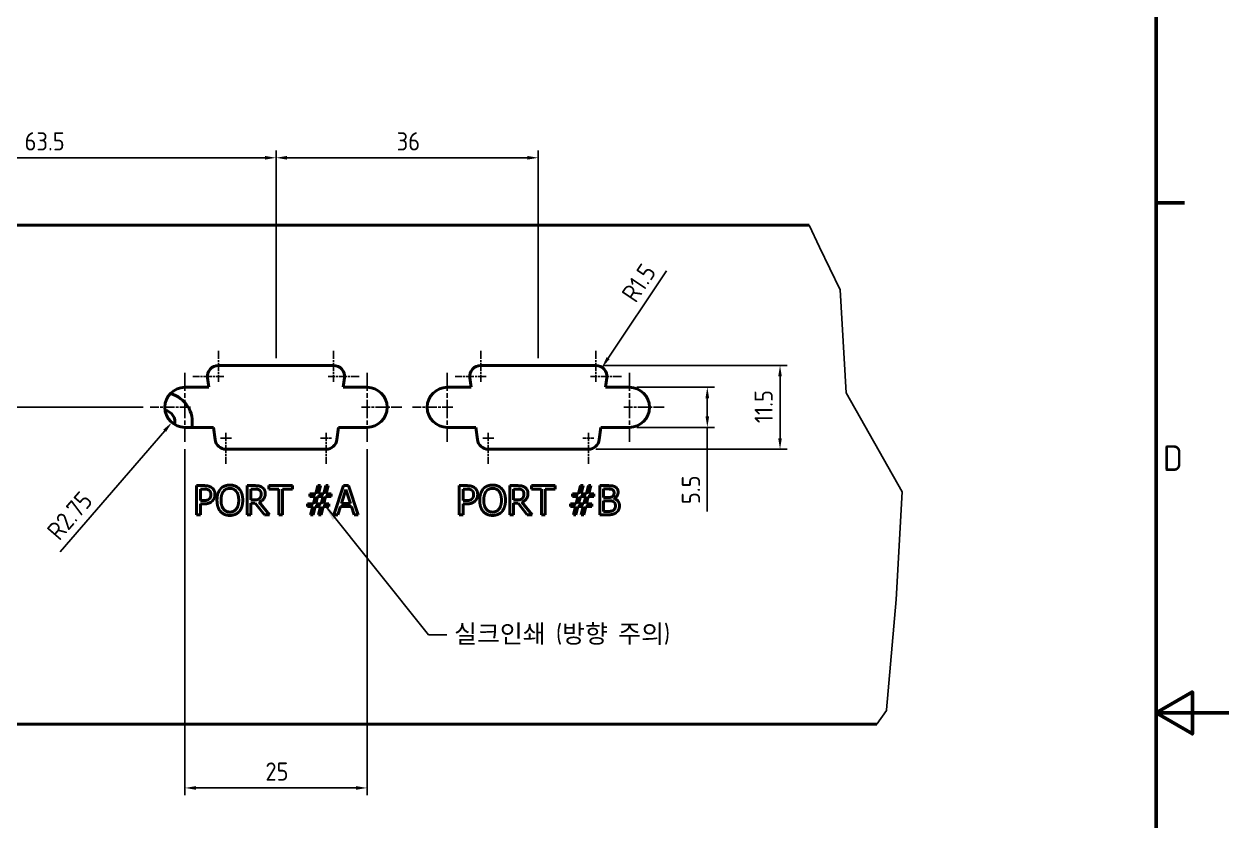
# Model space of a CAD drawing. Header units: millimetres. Extents: x 0 to 1188, y 0 to 840.
# Drawn here: x 857.3 to 1188, y 390.4 to 609.1 of the extents above; entities that cross this region are included whole.
import ezdxf

# ---------------------------------------------------------------- set-up
doc = ezdxf.new("R2010")
doc.units = ezdxf.units.MM
doc.header["$LTSCALE"] = 2
doc.linetypes.add('CHAIN', pattern=[0.3543, 0.2362, -0.0295, 0.0591, -0.0295])
doc.layers.get('0').update_dxf_attribs({"color": 3, "lineweight": 25})
for name, color, linetype, lineweight in [('가시적인 것(ISO)', 3, 'Continuous', 40), ('가시적인 좁은 것(ISO)', 3, 'Continuous', 35), ('경계(ISO)', 7, 'Continuous', 50), ('기호(ISO)', 5, 'Continuous', 25), ('끊기 선(JIS)', 1, 'Continuous', 25), ('중심 표식(ISO)', 1, 'Continuous', 25), ('치수(ISO)', 2, 'Continuous', 25)]:
    doc.layers.add(name, color=color, linetype=linetype, lineweight=lineweight)
doc.styles.add('문자 텍스트_PSTEK_POSCO', font='isocp.shx')
doc.styles.add('치수 텍스트_PSTEK_POSCO', font='isocp.shx')
doc.dimstyles.new('치수_PSTEK_POSCO', dxfattribs={"dimscale": 2, "dimtxt": 2.5, "dimasz": 1.5, "dimexe": 1, "dimexo": 1, "dimgap": 1, "dimtad": 1, "dimrnd": 1e-08, "dimdsep": 46, "dimtxsty": '치수 텍스트_PSTEK_POSCO', "dimcen": 0.09, "dimdle": 10, "dimclrd": 7, "dimclre": 7, "dimclrt": 2, "dimadec": 1, "dimazin": 2, "dimtfac": 1, "dimtmove": 0, "dimatfit": 3, "dimfxl": 0, "dimtolj": 1, "dimlwd": -1, "dimlwe": -1, "dimarcsym": 0})
doc.dimstyles.new('치수_PSTEK_POSCO$7', dxfattribs={"dimscale": 2, "dimtxt": 2.5, "dimasz": 2.5, "dimexe": 1, "dimexo": 1, "dimgap": 1, "dimtad": 1, "dimrnd": 1e-08, "dimdsep": 46, "dimtxsty": '치수 텍스트_PSTEK_POSCO', "dimcen": 0.09, "dimdle": 10, "dimclrd": 7, "dimclre": 7, "dimclrt": 2, "dimadec": 1, "dimazin": 2, "dimtfac": 1, "dimtmove": 0, "dimatfit": 3, "dimfxl": 0, "dimtolj": 1, "dimlwd": -1, "dimlwe": -1, "dimarcsym": 0})

# ---------------------------------------------------------------- blocks, each defined once
blk = doc.blocks.new('경계 Default Border')
at = {"layer": '경계(ISO)'}
blk.add_line((584, 280), (587.9, 280), dxfattribs=at)
at = {"layer": '경계(ISO)', "flags": 128}
for points in [[(10, 10), (10, 410), (584, 410), (584, 10), (10, 10)], [(594, 210), (584, 210), (589, 212.89), (589, 207.11), (584, 210)]]:
    blk.add_lwpolyline(points, dxfattribs=at)
at = {"layer": '경계(ISO)', "color": 2, "insert": (584.96, 243.22), "char_height": 3.5, "attachment_point": 7, "style": '문자 텍스트_PSTEK_POSCO'}
blk.add_mtext('D', dxfattribs=at)
blk = doc.blocks.new('*D52')
at = {"layer": 'Defpoints', "color": 0, "transparency": 16777216}
for p in [(1023.46, 509.39), (1023.46, 498.39), (1044.84, 498.39)]:
    blk.add_point(p, dxfattribs=at)
at = {"layer": '치수(ISO)', "color": 7, "transparency": 16777216}
for p, q in [((1025.46, 509.39), (1046.84, 509.39)), ((1044.84, 506.39), (1044.84, 501.39)), ((1025.46, 498.39), (1046.84, 498.39)), ((1044.84, 498.39), (1044.84, 475.32))]:
    blk.add_line(p, q, dxfattribs=at)
for points in [[(1044.34, 506.39), (1045.34, 506.39), (1044.84, 509.39)], [(1044.34, 501.39), (1045.34, 501.39), (1044.84, 498.39)]]:
    blk.add_solid(points, dxfattribs=at)
at = {"layer": '치수(ISO)', "color": 2, "transparency": 16777216, "insert": (1040.34, 477.32), "char_height": 5, "attachment_point": 4, "rotation": 90, "style": '치수 텍스트_PSTEK_POSCO'}
blk.add_mtext('\\A1;5.5', dxfattribs=at)
blk = doc.blocks.new('*D53')
at = {"layer": 'Defpoints', "color": 0, "transparency": 16777216}
for p in [(1014.28, 515.39), (1012.21, 492.39), (1064.8, 492.39)]:
    blk.add_point(p, dxfattribs=at)
at = {"layer": '치수(ISO)', "color": 7, "transparency": 16777216}
for p, q in [((1016.28, 515.39), (1066.8, 515.39)), ((1064.8, 512.39), (1064.8, 495.39)), ((1014.21, 492.39), (1066.8, 492.39))]:
    blk.add_line(p, q, dxfattribs=at)
for points in [[(1064.3, 512.39), (1065.3, 512.39), (1064.8, 515.39)], [(1064.3, 495.39), (1065.3, 495.39), (1064.8, 492.39)]]:
    blk.add_solid(points, dxfattribs=at)
at = {"layer": '치수(ISO)', "color": 2, "transparency": 16777216, "insert": (1060.3, 499.53), "char_height": 5, "attachment_point": 4, "rotation": 90, "style": '치수 텍스트_PSTEK_POSCO'}
blk.add_mtext('\\A1;11.5', dxfattribs=at)
blk = doc.blocks.new('*D54')
at = {"layer": 'Defpoints', "color": 0, "transparency": 16777216}
for p in [(901.46, 503.89), (897.87, 499.72)]:
    blk.add_point(p, dxfattribs=at)
at = {"layer": '치수(ISO)', "color": 7, "transparency": 16777216}
blk.add_line((867.18, 464.21), (895.91, 497.45), dxfattribs=at)
blk.add_solid([(895.53, 497.78), (896.28, 497.13), (897.87, 499.72)], dxfattribs=at)
at = {"layer": '치수(ISO)', "color": 2, "transparency": 16777216, "insert": (865.09, 468.66), "char_height": 5, "attachment_point": 4, "rotation": 49.1766, "style": '치수 텍스트_PSTEK_POSCO'}
blk.add_mtext('\\A1;R2.75', dxfattribs=at)
blk = doc.blocks.new('*D55')
at = {"layer": 'Defpoints', "color": 0, "transparency": 16777216}
for p in [(1015.94, 514.88), (1014.28, 512.39)]:
    blk.add_point(p, dxfattribs=at)
at = {"layer": '치수(ISO)', "color": 7, "transparency": 16777216}
blk.add_line((1033.63, 541.31), (1017.61, 517.37), dxfattribs=at)
blk.add_solid([(1017.2, 517.65), (1018.03, 517.09), (1015.94, 514.88)], dxfattribs=at)
at = {"layer": '치수(ISO)', "color": 2, "transparency": 16777216, "insert": (1023.1, 533.66), "char_height": 5, "attachment_point": 4, "rotation": 56.2028, "style": '치수 텍스트_PSTEK_POSCO'}
blk.add_mtext('\\A1;R1.5', dxfattribs=at)
blk = doc.blocks.new('*D56')
at = {"layer": 'Defpoints', "color": 0, "transparency": 16777216}
for p in [(926.46, 572.39), (799.46, 550.89), (926.46, 515.39)]:
    blk.add_point(p, dxfattribs=at)
at = {"layer": '치수(ISO)', "color": 7, "transparency": 16777216}
for p, q in [((799.46, 552.89), (799.46, 574.39)), ((802.46, 572.39), (923.46, 572.39)), ((926.46, 517.39), (926.46, 574.39))]:
    blk.add_line(p, q, dxfattribs=at)
for points in [[(802.46, 572.89), (802.46, 571.89), (799.46, 572.39)], [(923.46, 572.89), (923.46, 571.89), (926.46, 572.39)]]:
    blk.add_solid(points, dxfattribs=at)
at = {"layer": '치수(ISO)', "color": 2, "transparency": 16777216, "insert": (857.46, 576.89), "char_height": 5, "attachment_point": 4, "style": '치수 텍스트_PSTEK_POSCO'}
blk.add_mtext('\\A1;63.5', dxfattribs=at)
blk = doc.blocks.new('*D57')
at = {"layer": 'Defpoints', "color": 0, "transparency": 16777216}
for p in [(998.46, 572.39), (926.46, 515.39), (998.46, 515.39)]:
    blk.add_point(p, dxfattribs=at)
at = {"layer": '치수(ISO)', "color": 7, "transparency": 16777216}
for p, q in [((926.46, 517.39), (926.46, 574.39)), ((929.46, 572.39), (995.46, 572.39)), ((998.46, 517.39), (998.46, 574.39))]:
    blk.add_line(p, q, dxfattribs=at)
for points in [[(929.46, 572.89), (929.46, 571.89), (926.46, 572.39)], [(995.46, 572.89), (995.46, 571.89), (998.46, 572.39)]]:
    blk.add_solid(points, dxfattribs=at)
at = {"layer": '치수(ISO)', "color": 2, "transparency": 16777216, "insert": (959.59, 576.89), "char_height": 5, "attachment_point": 4, "style": '치수 텍스트_PSTEK_POSCO'}
blk.add_mtext('\\A1;36', dxfattribs=at)
blk = doc.blocks.new('*D58')
at = {"layer": 'Defpoints', "color": 0, "transparency": 16777216}
for p in [(772.1, 503.89), (891.96, 503.89), (803.46, 416.89)]:
    blk.add_point(p, dxfattribs=at)
at = {"layer": '치수(ISO)', "color": 7, "transparency": 16777216}
for p, q in [((889.96, 503.89), (770.1, 503.89)), ((772.1, 419.89), (772.1, 500.89)), ((801.46, 416.89), (770.1, 416.89))]:
    blk.add_line(p, q, dxfattribs=at)
for points in [[(771.6, 500.89), (772.6, 500.89), (772.1, 503.89)], [(771.6, 419.89), (772.6, 419.89), (772.1, 416.89)]]:
    blk.add_solid(points, dxfattribs=at)
at = {"layer": '치수(ISO)', "color": 2, "transparency": 16777216, "insert": (767.6, 454.78), "char_height": 5, "attachment_point": 4, "rotation": 90, "style": '치수 텍스트_PSTEK_POSCO'}
blk.add_mtext('\\A1;43.5', dxfattribs=at)
blk = doc.blocks.new('*D59')
at = {"layer": 'Defpoints', "color": 0, "transparency": 16777216}
for p in [(901.46, 494.39), (951.46, 494.39), (951.46, 399.41)]:
    blk.add_point(p, dxfattribs=at)
at = {"layer": '치수(ISO)', "color": 7, "transparency": 16777216}
for p, q in [((901.46, 492.39), (901.46, 397.41)), ((951.46, 492.39), (951.46, 397.41)), ((904.46, 399.41), (948.46, 399.41))]:
    blk.add_line(p, q, dxfattribs=at)
for points in [[(904.46, 399.91), (904.46, 398.91), (901.46, 399.41)], [(948.46, 399.91), (948.46, 398.91), (951.46, 399.41)]]:
    blk.add_solid(points, dxfattribs=at)
at = {"layer": '치수(ISO)', "color": 2, "transparency": 16777216, "insert": (923.55, 403.91), "char_height": 5, "attachment_point": 4, "style": '치수 텍스트_PSTEK_POSCO'}
blk.add_mtext('\\A1;25', dxfattribs=at)

msp = doc.modelspace()

# ---------------------------------------------------------------- linework, layer by layer
at = {"layer": '가시적인 것(ISO)'}
for p, q in [((803.463, 553.886), (1072.796, 553.886)), ((910.65, 515.386), (942.275, 515.386)), ((982.65, 515.386), (1014.275, 515.386)), ((901.463, 509.386), (907.993, 509.386)), ((907.993, 509.386), (907.672, 512.023)), ((945.253, 512.023), (944.932, 509.386)), ((944.932, 509.386), (951.463, 509.386)), ((973.463, 509.386), (979.993, 509.386)), ((979.993, 509.386), (979.672, 512.023)), ((1017.253, 512.023), (1016.932, 509.386)), ((1016.932, 509.386), (1023.463, 509.386)), ((909.332, 498.386), (901.463, 498.386)), ((909.742, 495.023), (909.332, 498.386)), ((943.593, 498.386), (943.184, 495.023)), ((951.463, 498.386), (943.593, 498.386)), ((981.332, 498.386), (973.463, 498.386)), ((981.742, 495.023), (981.332, 498.386)), ((1015.593, 498.386), (1015.184, 495.023)), ((1023.463, 498.386), (1015.593, 498.386)), ((940.206, 492.386), (912.72, 492.386)), ((1012.206, 492.386), (984.72, 492.386)), ((904.648, 482.386), (904.648, 474.386)), ((906.657, 482.386), (904.648, 482.386)), ((905.711, 478.276), (905.711, 481.465)), ((905.711, 481.465), (906.593, 481.465)), ((918.502, 482.386), (918.502, 474.386)), ((920.563, 482.386), (918.502, 482.386)), ((919.565, 478.457), (919.565, 481.465)), ((919.565, 481.465), (920.622, 481.465)), ((924.511, 482.386), (924.511, 481.439)), ((930.943, 482.386), (924.511, 482.386)), ((924.511, 481.439), (927.195, 481.439)), ((927.195, 481.439), (927.195, 474.386)), ((928.259, 481.439), (930.943, 481.439)), ((928.259, 474.386), (928.259, 481.439)), ((930.943, 481.439), (930.943, 482.386)), ((935.766, 480.117), (935.766, 479.391)), ((937.387, 480.117), (935.766, 480.117)), ((937.951, 482.386), (937.387, 480.117)), ((938.644, 482.386), (937.951, 482.386)), ((938.08, 480.117), (938.644, 482.386)), ((939.546, 480.117), (938.08, 480.117)), ((940.11, 482.386), (939.546, 480.117)), ((940.803, 482.386), (940.11, 482.386)), ((940.239, 480.117), (940.803, 482.386)), ((941.627, 480.117), (940.239, 480.117)), ((941.627, 479.391), (941.627, 480.117)), ((945.03, 482.386), (942.333, 474.386)), ((944.427, 477.53), (945.659, 481.297)), ((946.34, 482.386), (945.03, 482.386)), ((945.659, 481.297), (946.897, 477.53)), ((949.037, 474.386), (946.34, 482.386)), ((976.758, 482.386), (976.758, 474.386)), ((978.768, 482.386), (976.758, 482.386)), ((977.821, 478.276), (977.821, 481.465)), ((977.821, 481.465), (978.703, 481.465)), ((990.612, 482.386), (990.612, 474.386)), ((992.674, 482.386), (990.612, 482.386)), ((991.675, 478.457), (991.675, 481.465)), ((991.675, 481.465), (992.732, 481.465)), ((996.622, 482.386), (996.622, 481.439)), ((1003.053, 482.386), (996.622, 482.386)), ((996.622, 481.439), (999.306, 481.439)), ((999.306, 481.439), (999.306, 474.386)), ((1000.369, 481.439), (1003.053, 481.439)), ((1000.369, 474.386), (1000.369, 481.439)), ((1003.053, 481.439), (1003.053, 482.386)), ((1007.876, 480.117), (1007.876, 479.391)), ((1009.497, 480.117), (1007.876, 480.117)), ((1010.061, 482.386), (1009.497, 480.117)), ((1010.755, 482.386), (1010.061, 482.386)), ((1010.191, 480.117), (1010.755, 482.386)), ((1011.656, 480.117), (1010.191, 480.117)), ((1012.22, 482.386), (1011.656, 480.117)), ((1012.913, 482.386), (1012.22, 482.386)), ((1012.349, 480.117), (1012.913, 482.386)), ((1013.737, 480.117), (1012.349, 480.117)), ((1013.737, 479.391), (1013.737, 480.117)), ((1015.306, 482.386), (1015.306, 474.386)), ((1017.426, 482.386), (1015.306, 482.386)), ((1016.369, 479.138), (1016.369, 481.478)), ((1016.369, 481.478), (1017.387, 481.478)), ((906.437, 478.276), (905.711, 478.276)), ((905.711, 477.368), (906.612, 477.368)), ((905.711, 474.386), (905.711, 477.368)), ((920.499, 478.457), (919.565, 478.457)), ((919.565, 477.569), (920.784, 477.569)), ((919.565, 474.386), (919.565, 477.569)), ((920.784, 477.569), (923.312, 474.386)), ((924.693, 474.386), (921.847, 477.867)), ((935.137, 477.374), (935.137, 476.648)), ((936.712, 477.374), (935.137, 477.374)), ((935.137, 476.648), (936.524, 476.648)), ((935.766, 479.391), (937.199, 479.391)), ((936.524, 476.648), (935.96, 474.386)), ((936.654, 474.386), (937.218, 476.648)), ((937.199, 479.391), (936.712, 477.374)), ((937.218, 476.648), (938.683, 476.648)), ((937.393, 477.361), (937.892, 479.404)), ((938.878, 477.361), (937.393, 477.361)), ((937.892, 479.404), (939.377, 479.404)), ((938.683, 476.648), (938.119, 474.386)), ((938.813, 474.386), (939.377, 476.648)), ((939.377, 479.404), (938.878, 477.361)), ((939.377, 476.648), (940.998, 476.648)), ((939.565, 477.374), (940.051, 479.391)), ((940.998, 477.374), (939.565, 477.374)), ((940.051, 479.391), (941.627, 479.391)), ((940.998, 476.648), (940.998, 477.374)), ((943.409, 474.386), (944.135, 476.622)), ((944.135, 476.622), (947.189, 476.622)), ((946.897, 477.53), (944.427, 477.53)), ((947.189, 476.622), (947.915, 474.386)), ((978.547, 478.276), (977.821, 478.276)), ((977.821, 477.368), (978.722, 477.368)), ((977.821, 474.386), (977.821, 477.368)), ((992.609, 478.457), (991.675, 478.457)), ((991.675, 477.569), (992.894, 477.569)), ((991.675, 474.386), (991.675, 477.569)), ((992.894, 477.569), (995.422, 474.386)), ((996.803, 474.386), (993.957, 477.867)), ((1007.247, 477.374), (1007.247, 476.648)), ((1008.823, 477.374), (1007.247, 477.374)), ((1007.247, 476.648), (1008.635, 476.648)), ((1007.876, 479.391), (1009.309, 479.391)), ((1008.635, 476.648), (1008.071, 474.386)), ((1008.764, 474.386), (1009.328, 476.648)), ((1009.309, 479.391), (1008.823, 477.374)), ((1009.328, 476.648), (1010.793, 476.648)), ((1009.503, 477.361), (1010.003, 479.404)), ((1010.988, 477.361), (1009.503, 477.361)), ((1010.003, 479.404), (1011.487, 479.404)), ((1010.793, 476.648), (1010.229, 474.386)), ((1010.923, 474.386), (1011.487, 476.648)), ((1011.487, 479.404), (1010.988, 477.361)), ((1011.487, 476.648), (1013.108, 476.648)), ((1011.675, 477.374), (1012.161, 479.391)), ((1013.108, 477.374), (1011.675, 477.374)), ((1012.161, 479.391), (1013.737, 479.391)), ((1013.108, 476.648), (1013.108, 477.374)), ((1017.575, 479.138), (1016.369, 479.138)), ((1016.369, 475.293), (1016.369, 478.25)), ((1016.369, 478.25), (1017.575, 478.25)), ((1019.234, 478.833), (1019.234, 478.872)), ((904.648, 474.386), (905.711, 474.386)), ((918.502, 474.386), (919.565, 474.386)), ((923.312, 474.386), (924.693, 474.386)), ((927.195, 474.386), (928.259, 474.386)), ((935.96, 474.386), (936.654, 474.386)), ((938.119, 474.386), (938.813, 474.386)), ((942.333, 474.386), (943.409, 474.386)), ((947.915, 474.386), (949.037, 474.386)), ((976.758, 474.386), (977.821, 474.386)), ((990.612, 474.386), (991.675, 474.386)), ((995.422, 474.386), (996.803, 474.386)), ((999.306, 474.386), (1000.369, 474.386)), ((1008.071, 474.386), (1008.764, 474.386)), ((1010.229, 474.386), (1010.923, 474.386)), ((1015.306, 474.386), (1017.601, 474.386)), ((1017.231, 475.293), (1016.369, 475.293)), ((1091.396, 416.886), (803.463, 416.886))]:
    msp.add_line(p, q, dxfattribs=at)
for centre, radius, start, end in [((910.65, 512.386), 3, 90, 186.94098), ((942.275, 512.386), 3, 353.05902, 90), ((982.65, 512.386), 3, 90, 186.94098), ((1014.275, 512.386), 3, 353.05902, 90), ((901.463, 503.886), 5.5, 90, 270), ((951.463, 503.886), 5.5, 270, 90), ((973.463, 503.886), 5.5, 90, 270), ((1023.463, 503.886), 5.5, 270, 90), ((895.463, 499.886), 8, 349.19308, 75.68435), ((895.463, 499.886), 3.242, 347.31743, 80.0627), ((912.72, 495.386), 3, 186.94098, 270), ((940.206, 495.386), 3, 270, 353.05902), ((984.72, 495.386), 3, 186.94098, 270), ((1012.206, 495.386), 3, 270, 353.05902)]:
    msp.add_arc(centre, radius, start, end, dxfattribs=at)
for points in [[(906.593, 481.465), (907.092, 481.465), (907.766, 481.329), (908.019, 481.16)], [(908.751, 481.887), (908.369, 482.152), (907.37, 482.386), (906.657, 482.386)], [(908.019, 481.16), (908.311, 480.966), (908.596, 480.357), (908.596, 479.942)], [(908.596, 479.942), (908.596, 479.559), (908.382, 478.995), (908.142, 478.755)], [(909.704, 479.974), (909.704, 480.642), (909.199, 481.582), (908.751, 481.887)], [(909.004, 478.198), (909.335, 478.522), (909.704, 479.455), (909.704, 479.974)], [(911.221, 481.472), (910.761, 480.921), (910.262, 479.391), (910.262, 478.386)], [(913.795, 482.554), (912.991, 482.554), (911.688, 482.003), (911.221, 481.472)], [(911.37, 478.386), (911.37, 479.164), (911.708, 480.395), (912.025, 480.804)], [(912.025, 480.804), (912.356, 481.232), (913.225, 481.634), (913.802, 481.634)], [(916.375, 481.472), (915.922, 481.984), (914.612, 482.554), (913.795, 482.554)], [(913.802, 481.634), (914.359, 481.634), (915.254, 481.219), (915.571, 480.804)], [(915.571, 480.804), (915.883, 480.402), (916.226, 479.177), (916.226, 478.386)], [(917.335, 478.386), (917.335, 479.384), (916.829, 480.94), (916.375, 481.472)], [(922.599, 481.964), (922.178, 482.237), (921.251, 482.386), (920.563, 482.386)], [(920.622, 481.465), (921.063, 481.465), (921.665, 481.342), (921.892, 481.193)], [(921.847, 477.867), (922.612, 478.152), (923.507, 479.339), (923.507, 480.214)], [(921.892, 481.193), (922.152, 481.018), (922.398, 480.48), (922.398, 480.13)], [(922.398, 480.13), (922.398, 479.715), (922.178, 479.092), (921.944, 478.872)], [(923.507, 480.214), (923.507, 480.843), (923.02, 481.692), (922.599, 481.964)], [(978.703, 481.465), (979.202, 481.465), (979.876, 481.329), (980.129, 481.16)], [(980.862, 481.887), (980.479, 482.152), (979.481, 482.386), (978.768, 482.386)], [(980.129, 481.16), (980.421, 480.966), (980.706, 480.357), (980.706, 479.942)], [(980.706, 479.942), (980.706, 479.559), (980.492, 478.995), (980.252, 478.755)], [(981.815, 479.974), (981.815, 480.642), (981.309, 481.582), (980.862, 481.887)], [(981.114, 478.198), (981.445, 478.522), (981.815, 479.455), (981.815, 479.974)], [(983.332, 481.472), (982.871, 480.921), (982.372, 479.391), (982.372, 478.386)], [(985.905, 482.554), (985.101, 482.554), (983.798, 482.003), (983.332, 481.472)], [(983.481, 478.386), (983.481, 479.164), (983.818, 480.395), (984.135, 480.804)], [(984.135, 480.804), (984.466, 481.232), (985.335, 481.634), (985.912, 481.634)], [(988.486, 481.472), (988.032, 481.984), (986.722, 482.554), (985.905, 482.554)], [(985.912, 481.634), (986.469, 481.634), (987.364, 481.219), (987.682, 480.804)], [(987.682, 480.804), (987.993, 480.402), (988.336, 479.177), (988.336, 478.386)], [(989.445, 478.386), (989.445, 479.384), (988.939, 480.94), (988.486, 481.472)], [(994.709, 481.964), (994.288, 482.237), (993.361, 482.386), (992.674, 482.386)], [(992.732, 481.465), (993.173, 481.465), (993.776, 481.342), (994.003, 481.193)], [(993.957, 477.867), (994.722, 478.152), (995.617, 479.339), (995.617, 480.214)], [(994.003, 481.193), (994.262, 481.018), (994.508, 480.48), (994.508, 480.13)], [(994.508, 480.13), (994.508, 479.715), (994.288, 479.092), (994.054, 478.872)], [(995.617, 480.214), (995.617, 480.843), (995.131, 481.692), (994.709, 481.964)], [(1017.387, 481.478), (1017.951, 481.478), (1018.58, 481.413), (1018.839, 481.271)], [(1019.526, 482.062), (1019.137, 482.276), (1018.281, 482.386), (1017.426, 482.386)], [(1019.247, 480.434), (1019.247, 480.058), (1019.046, 479.559), (1018.8, 479.404)], [(1018.839, 481.271), (1019.053, 481.147), (1019.247, 480.72), (1019.247, 480.434)], [(1019.234, 478.872), (1019.759, 479.125), (1020.356, 480.019), (1020.356, 480.583)], [(1020.356, 480.583), (1020.356, 481.089), (1019.96, 481.835), (1019.526, 482.062)], [(908.142, 478.755), (907.883, 478.483), (907.085, 478.276), (906.437, 478.276)], [(906.612, 477.368), (907.468, 477.368), (908.589, 477.789), (909.004, 478.198)], [(910.262, 478.386), (910.262, 477.4), (910.755, 475.838), (911.215, 475.306)], [(913.802, 475.138), (912.693, 475.138), (911.37, 476.81), (911.37, 478.386)], [(916.226, 478.386), (916.226, 476.81), (914.91, 475.138), (913.802, 475.138)], [(916.375, 475.306), (916.842, 475.838), (917.335, 477.413), (917.335, 478.386)], [(921.944, 478.872), (921.691, 478.619), (920.959, 478.457), (920.499, 478.457)], [(980.252, 478.755), (979.993, 478.483), (979.195, 478.276), (978.547, 478.276)], [(978.722, 477.368), (979.578, 477.368), (980.699, 477.789), (981.114, 478.198)], [(982.372, 478.386), (982.372, 477.4), (982.865, 475.838), (983.325, 475.306)], [(985.912, 475.138), (984.803, 475.138), (983.481, 476.81), (983.481, 478.386)], [(988.336, 478.386), (988.336, 476.81), (987.02, 475.138), (985.912, 475.138)], [(988.486, 475.306), (988.952, 475.838), (989.445, 477.413), (989.445, 478.386)], [(994.054, 478.872), (993.802, 478.619), (993.069, 478.457), (992.609, 478.457)], [(1018.8, 479.404), (1018.547, 479.241), (1018.074, 479.138), (1017.575, 479.138)], [(1017.575, 478.25), (1018.126, 478.25), (1018.722, 478.172), (1018.975, 478.042)], [(1018.975, 478.042), (1019.364, 477.835), (1019.623, 477.251), (1019.623, 476.797)], [(1019.623, 476.797), (1019.623, 476.376), (1019.345, 475.844), (1019.046, 475.63)], [(1020.732, 476.843), (1020.732, 477.608), (1019.947, 478.639), (1019.234, 478.833)], [(1019.902, 475.034), (1020.278, 475.332), (1020.732, 476.246), (1020.732, 476.843)], [(911.215, 475.306), (911.688, 474.768), (912.985, 474.217), (913.795, 474.217)], [(913.795, 474.217), (914.58, 474.217), (915.883, 474.749), (916.375, 475.306)], [(983.325, 475.306), (983.798, 474.768), (985.095, 474.217), (985.905, 474.217)], [(985.905, 474.217), (986.69, 474.217), (987.993, 474.749), (988.486, 475.306)], [(1019.046, 475.63), (1018.735, 475.423), (1017.931, 475.293), (1017.231, 475.293)], [(1017.601, 474.386), (1018.417, 474.386), (1019.448, 474.684), (1019.902, 475.034)]]:
    msp.add_open_spline(points, degree=2, dxfattribs=at)
at = {"layer": '가시적인 좁은 것(ISO)'}
for start, end in [(80, 82.81795), (344.56218, 350)]:
    msp.add_arc((895.463, 499.886), 4, start, end, dxfattribs=at)
at = {"layer": '끊기 선(JIS)'}
for p, q in [((1075.655, 547.886), (1072.796, 553.886)), ((1075.655, 547.886), (1081.26, 536.119)), ((1081.26, 536.119), (1082.972, 507.846)), ((1082.972, 507.846), (1098.292, 480.693)), ((1098.292, 480.693), (1096.649, 451.128)), ((1096.649, 451.128), (1094.022, 420.886)), ((1091.396, 416.886), (1094, 420.631)), ((1094, 420.631), (1094.022, 420.886))]:
    msp.add_line(p, q, dxfattribs=at)
at = {"layer": '중심 표식(ISO)', "linetype": 'CHAIN', "ltscale": 4.722531}
for p, q in [((910.65, 519.386), (910.65, 510.886)), ((942.275, 519.386), (942.275, 510.886)), ((982.65, 519.386), (982.65, 510.886)), ((1014.275, 519.386), (1014.275, 510.886)), ((912.15, 512.386), (903.65, 512.386)), ((949.275, 512.386), (940.775, 512.386)), ((984.15, 512.386), (975.65, 512.386)), ((1021.275, 512.386), (1012.775, 512.386)), ((912.72, 496.886), (912.72, 488.386)), ((940.206, 496.886), (940.206, 488.386)), ((984.72, 496.886), (984.72, 488.386)), ((1012.206, 496.886), (1012.206, 488.386))]:
    msp.add_line(p, q, dxfattribs=at)
at = {"layer": '중심 표식(ISO)', "linetype": 'CHAIN', "ltscale": 10.556371}
for p, q in [((901.463, 513.386), (901.463, 494.386)), ((951.463, 513.386), (951.463, 494.386)), ((973.463, 513.386), (973.463, 494.386)), ((1023.463, 513.386), (1023.463, 494.386))]:
    msp.add_line(p, q, dxfattribs=at)
at = {"layer": '중심 표식(ISO)', "linetype": 'CHAIN', "ltscale": 6.111541}
for p, q in [((902.963, 503.886), (891.963, 503.886)), ((960.963, 503.886), (949.963, 503.886)), ((974.963, 503.886), (963.963, 503.886)), ((1032.963, 503.886), (1021.963, 503.886))]:
    msp.add_line(p, q, dxfattribs=at)
at = {"layer": '중심 표식(ISO)', "linetype": 'CHAIN', "ltscale": 1.666711}
for p, q in [((914.22, 495.386), (911.22, 495.386)), ((941.706, 495.386), (938.706, 495.386)), ((986.22, 495.386), (983.22, 495.386)), ((1013.706, 495.386), (1010.706, 495.386))]:
    msp.add_line(p, q, dxfattribs=at)

# ---------------------------------------------------------------- block references
at = {"xscale": 2, "yscale": 2, "zscale": 2}
msp.add_blockref('경계 Default Border', (0, 0), dxfattribs=at)

# ---------------------------------------------------------------- texts
at = {"layer": '기호(ISO)', "color": 2, "insert": (975.351, 441.459), "char_height": 5, "width": 70.6317, "attachment_point": 4, "style": '치수 텍스트_PSTEK_POSCO'}
msp.add_mtext('{\\fISOCP|b0|i0;\\H5.0000;실크인쇄 (방향 주의)}', dxfattribs=at)

# ---------------------------------------------------------------- dimensions: what is measured, and where the dimension line sits
at = {"layer": '치수(ISO)', "color": 7}
for base, p1, p2, angle, override, picture, middle in [((926.463, 572.386), (799.463, 550.886), (926.463, 515.386), 180, {"dimdec": 2, "dimlfac": 0.5, "dimtp": 0, "dimtm": 0, "dimtdec": 2, "dimtofl": 0, "dimatfit": 1}, '*D56', (862.963, 572.386)), ((998.463, 572.386), (926.463, 515.386), (998.463, 515.386), 180, {"dimdec": 2, "dimlfac": 0.5, "dimtp": 0, "dimtm": 0, "dimtdec": 2, "dimtofl": 0, "dimatfit": 1}, '*D57', (962.463, 572.386)), ((1064.797, 492.386), (1014.275, 515.386), (1012.206, 492.386), 270, {"dimdec": 2, "dimlfac": 0.5, "dimtp": 0, "dimtm": 0, "dimtdec": 2, "dimtofl": 0, "dimatfit": 1}, '*D53', (1064.797, 503.886)), ((1044.842, 498.386), (1023.463, 509.386), (1023.463, 498.386), 270, {"dimdec": 2, "dimlfac": 0.5, "dimtp": 0, "dimtm": 0, "dimtdec": 2, "dimtofl": 0, "dimatfit": 2}, '*D52', (1044.842, 480.928)), ((772.104, 503.886), (803.463, 416.886), (891.963, 503.886), 90, {"dimdec": 2, "dimlfac": 0.5, "dimtp": 0, "dimtm": 0, "dimtdec": 2, "dimtofl": 0, "dimatfit": 1}, '*D58', (772.104, 460.386)), ((951.463, 399.409), (901.463, 494.386), (951.463, 494.386), 180, {"dimdec": 2, "dimlfac": 0.5, "dimtp": 0, "dimtm": 0, "dimtdec": 2, "dimtofl": 0, "dimatfit": 1}, '*D59', (926.463, 399.409))]:
    dim = msp.add_linear_dim(base=base, p1=p1, p2=p2, angle=angle, dimstyle='치수_PSTEK_POSCO', override=override, dxfattribs=at)
    dim.commit()
    dim.dimension.update_dxf_attribs({"geometry": picture, "text_midpoint": middle, "dimtype": 160})
for center, mpoint, picture, middle in [((1014.275, 512.386), (1015.944, 514.879), '*D55', (1029.682, 535.402)), ((901.463, 503.886), (897.867, 499.724), '*D54', (873.298, 471.283))]:
    dim = msp.add_radius_dim(center=center, mpoint=mpoint, dimstyle='치수_PSTEK_POSCO', override={"dimdec": 2, "dimlfac": 0.5, "dimcen": 0, "dimtp": 0, "dimtm": 0, "dimtdec": 2, "dimtofl": 0}, dxfattribs=at)
    dim.commit()
    dim.dimension.update_dxf_attribs({"geometry": picture, "text_midpoint": middle, "dimtype": 164})

# ---------------------------------------------------------------- leaders
at = {"layer": '기호(ISO)', "color": 7, "annotation_type": 0, "has_hookline": 1, "hookline_direction": 0, "text_width": 62.014}
msp.add_leader([(939.565, 477.374), (968.351, 441.459), (973.351, 441.459)], dimstyle='치수_PSTEK_POSCO$7', override={"dimtad": 0}, dxfattribs=at)

doc.saveas('drawing.dxf')
